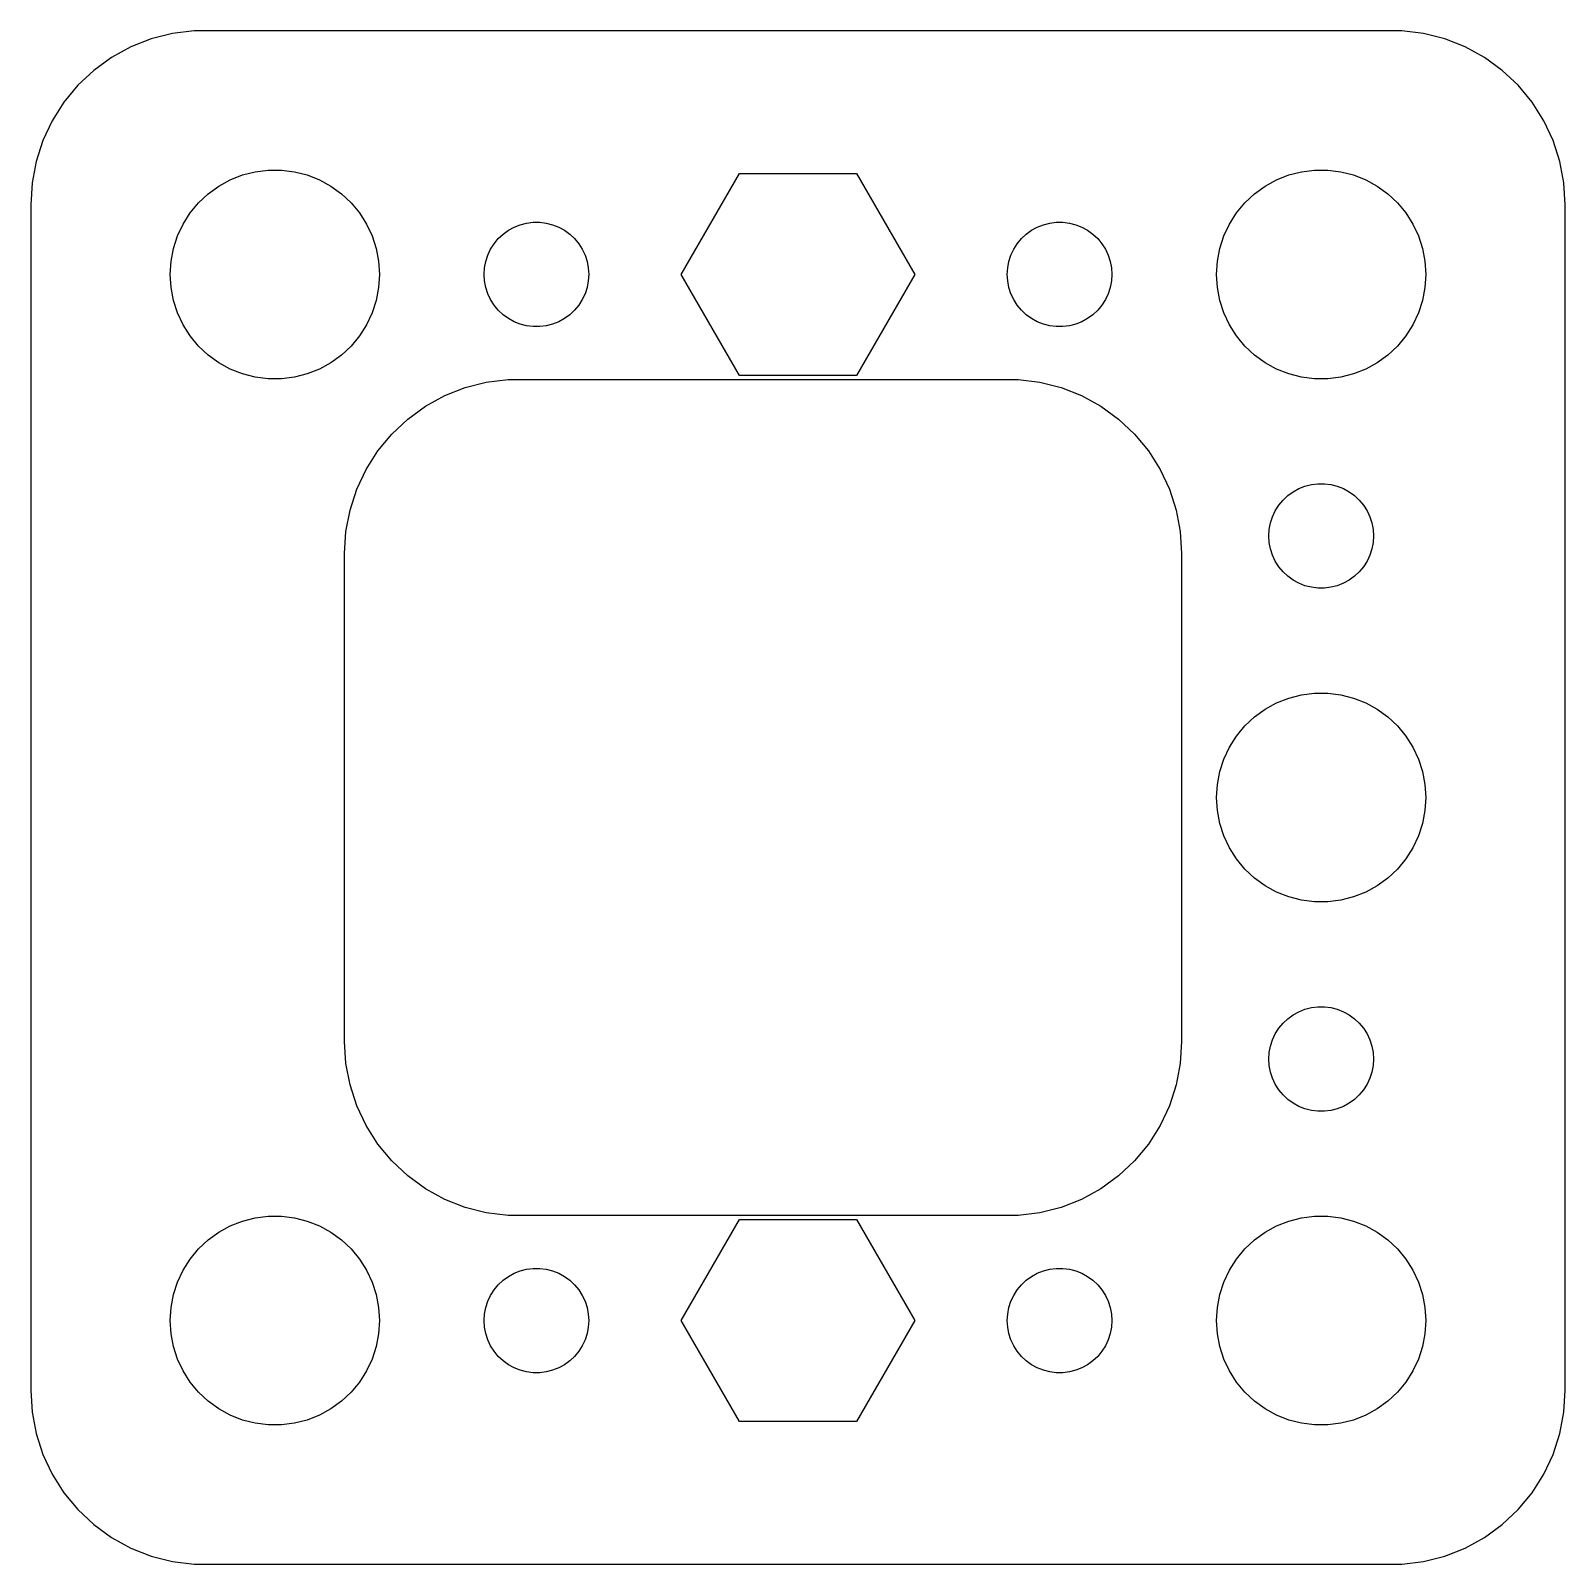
# Model space of a CAD drawing. Header units: metres. Extents: x 0.5 to 44.5, y 86 to 184.
# Drawn here: x 0.5 to 44.5, y 86.01 to 129.99 of the extents above; entities that cross this region are included whole.
import ezdxf

# ---------------------------------------------------------------- set-up
doc = ezdxf.new("R2010")
doc.units = ezdxf.units.M

msp = doc.modelspace()

# ---------------------------------------------------------------- linework, layer by layer
for p, q in [((4.56308, 129.911), (3.95491, 129.755)), ((5.18604, 129.99), (4.56308, 129.911)), ((39.8139, 129.99), (5.18604, 129.99)), ((40.4369, 129.911), (39.8139, 129.99)), ((41.0451, 129.755), (40.4369, 129.911)), ((3.37109, 129.524), (2.82086, 129.222)), ((3.95491, 129.755), (3.37109, 129.524)), ((41.6289, 129.524), (41.0451, 129.755)), ((42.1791, 129.222), (41.6289, 129.524)), ((2.82086, 129.222), (2.31287, 128.853)), ((42.6871, 128.853), (42.1791, 129.222)), ((2.31287, 128.853), (1.85515, 128.423)), ((43.1448, 128.423), (42.6871, 128.853)), ((1.85515, 128.423), (1.45491, 127.939)), ((43.5451, 127.939), (43.1448, 128.423)), ((1.45491, 127.939), (1.11845, 127.409)), ((43.8815, 127.409), (43.5451, 127.939)), ((1.11845, 127.409), (0.85111, 126.841)), ((44.1489, 126.841), (43.8815, 127.409)), ((0.85111, 126.841), (0.65707, 126.243)), ((44.3429, 126.243), (44.1489, 126.841)), ((0.65707, 126.243), (0.53941, 125.627)), ((6.22266, 125.714), (6.57294, 125.853)), ((6.57294, 125.853), (6.93785, 125.947)), ((6.93785, 125.947), (7.31161, 125.994)), ((7.31161, 125.994), (7.68837, 125.994)), ((7.68837, 125.994), (8.06213, 125.947)), ((8.06213, 125.947), (8.42705, 125.853)), ((8.42705, 125.853), (8.77733, 125.714)), ((19.1534, 123), (20.8267, 125.898)), ((20.8267, 125.898), (24.1733, 125.898)), ((24.1733, 125.898), (25.8466, 123)), ((36.2227, 125.714), (36.5729, 125.853)), ((36.5729, 125.853), (36.9379, 125.947)), ((36.9379, 125.947), (37.3116, 125.994)), ((37.3116, 125.994), (37.6884, 125.994)), ((37.6884, 125.994), (38.0621, 125.947)), ((38.0621, 125.947), (38.427, 125.853)), ((38.427, 125.853), (38.7773, 125.714)), ((44.4606, 125.627), (44.3429, 126.243)), ((0.53941, 125.627), (0.5, 125)), ((5.58772, 125.312), (5.89252, 125.533)), ((5.89252, 125.533), (6.22266, 125.714)), ((8.77733, 125.714), (9.10747, 125.533)), ((9.10747, 125.533), (9.41226, 125.312)), ((35.5877, 125.312), (35.8925, 125.533)), ((35.8925, 125.533), (36.2227, 125.714)), ((38.7773, 125.714), (39.1075, 125.533)), ((39.1075, 125.533), (39.4123, 125.312)), ((44.5, 125), (44.4606, 125.627)), ((0.5, 125), (0.5, 91)), ((5.07294, 124.763), (5.31308, 125.054)), ((5.31308, 125.054), (5.58772, 125.312)), ((9.41226, 125.312), (9.6869, 125.054)), ((9.6869, 125.054), (9.92705, 124.763)), ((35.0729, 124.763), (35.3131, 125.054)), ((35.3131, 125.054), (35.5877, 125.312)), ((39.4123, 125.312), (39.6869, 125.054)), ((39.6869, 125.054), (39.927, 124.763)), ((44.5, 91), (44.5, 125)), ((4.87108, 124.445), (5.07294, 124.763)), ((9.92705, 124.763), (10.1289, 124.445)), ((34.8711, 124.445), (35.0729, 124.763)), ((39.927, 124.763), (40.1289, 124.445)), ((4.59424, 123.746), (4.71066, 124.104)), ((4.71066, 124.104), (4.87108, 124.445)), ((10.1289, 124.445), (10.2893, 124.104)), ((10.2893, 124.104), (10.4057, 123.746)), ((13.9065, 124.027), (14.0439, 124.156)), ((14.0439, 124.156), (14.1963, 124.266)), ((14.1963, 124.266), (14.3613, 124.357)), ((14.3613, 124.357), (14.5365, 124.427)), ((14.5365, 124.427), (14.7189, 124.473)), ((14.7189, 124.473), (14.9058, 124.497)), ((14.9058, 124.497), (15.0942, 124.497)), ((15.0942, 124.497), (15.2811, 124.473)), ((15.2811, 124.473), (15.4635, 124.427)), ((15.4635, 124.427), (15.6387, 124.357)), ((15.6387, 124.357), (15.8037, 124.266)), ((15.8037, 124.266), (15.9561, 124.156)), ((15.9561, 124.156), (16.0934, 124.027)), ((28.9065, 124.027), (29.0439, 124.156)), ((29.0439, 124.156), (29.1963, 124.266)), ((29.1963, 124.266), (29.3613, 124.357)), ((29.3613, 124.357), (29.5365, 124.427)), ((29.5365, 124.427), (29.7189, 124.473)), ((29.7189, 124.473), (29.9058, 124.497)), ((29.9058, 124.497), (30.0942, 124.497)), ((30.0942, 124.497), (30.2811, 124.473)), ((30.2811, 124.473), (30.4635, 124.427)), ((30.4635, 124.427), (30.6387, 124.357)), ((30.6387, 124.357), (30.8037, 124.266)), ((30.8037, 124.266), (30.9561, 124.156)), ((30.9561, 124.156), (31.0934, 124.027)), ((34.5942, 123.746), (34.7107, 124.104)), ((34.7107, 124.104), (34.8711, 124.445)), ((40.1289, 124.445), (40.2893, 124.104)), ((40.2893, 124.104), (40.4057, 123.746)), ((4.52365, 123.376), (4.59424, 123.746)), ((10.4057, 123.746), (10.4763, 123.376)), ((13.6053, 123.552), (13.6855, 123.723)), ((13.6855, 123.723), (13.7865, 123.882)), ((13.7865, 123.882), (13.9065, 124.027)), ((16.0934, 124.027), (16.2135, 123.882)), ((16.2135, 123.882), (16.3145, 123.723)), ((16.3145, 123.723), (16.3947, 123.552)), ((28.6053, 123.552), (28.6855, 123.723)), ((28.6855, 123.723), (28.7865, 123.882)), ((28.7865, 123.882), (28.9065, 124.027)), ((31.0934, 124.027), (31.2135, 123.882)), ((31.2135, 123.882), (31.3145, 123.723)), ((31.3145, 123.723), (31.3947, 123.552)), ((34.5237, 123.376), (34.5942, 123.746)), ((40.4057, 123.746), (40.4763, 123.376)), ((4.5, 123), (4.52365, 123.376)), ((10.4763, 123.376), (10.5, 123)), ((13.5118, 123.188), (13.5471, 123.373)), ((13.5471, 123.373), (13.6053, 123.552)), ((16.3947, 123.552), (16.4529, 123.373)), ((16.4529, 123.373), (16.4882, 123.188)), ((28.5118, 123.188), (28.5471, 123.373)), ((28.5471, 123.373), (28.6053, 123.552)), ((31.3947, 123.552), (31.4529, 123.373)), ((31.4529, 123.373), (31.4882, 123.188)), ((34.5, 123), (34.5237, 123.376)), ((40.4763, 123.376), (40.5, 123)), ((4.52365, 122.624), (4.5, 123)), ((10.5, 123), (10.4763, 122.624)), ((13.5, 123), (13.5118, 123.188)), ((13.5118, 122.812), (13.5, 123)), ((13.5471, 122.627), (13.5118, 122.812)), ((16.4882, 122.812), (16.4529, 122.627)), ((16.4882, 123.188), (16.5, 123)), ((16.5, 123), (16.4882, 122.812)), ((20.8267, 120.102), (19.1534, 123)), ((25.8466, 123), (24.1733, 120.102)), ((28.5, 123), (28.5118, 123.188)), ((28.5118, 122.812), (28.5, 123)), ((28.5471, 122.627), (28.5118, 122.812)), ((31.4882, 122.812), (31.4529, 122.627)), ((31.4882, 123.188), (31.5, 123)), ((31.5, 123), (31.4882, 122.812)), ((34.5237, 122.624), (34.5, 123)), ((40.5, 123), (40.4763, 122.624)), ((4.59424, 122.254), (4.52365, 122.624)), ((10.4763, 122.624), (10.4057, 122.254)), ((13.6053, 122.448), (13.5471, 122.627)), ((13.6855, 122.277), (13.6053, 122.448)), ((16.3947, 122.448), (16.3145, 122.277)), ((16.4529, 122.627), (16.3947, 122.448)), ((28.6053, 122.448), (28.5471, 122.627)), ((28.6855, 122.277), (28.6053, 122.448)), ((31.3947, 122.448), (31.3145, 122.277)), ((31.4529, 122.627), (31.3947, 122.448)), ((34.5942, 122.254), (34.5237, 122.624)), ((40.4763, 122.624), (40.4057, 122.254)), ((4.71066, 121.896), (4.59424, 122.254)), ((4.87108, 121.555), (4.71066, 121.896)), ((10.2893, 121.896), (10.1289, 121.555)), ((10.4057, 122.254), (10.2893, 121.896)), ((13.7865, 122.118), (13.6855, 122.277)), ((13.9065, 121.973), (13.7865, 122.118)), ((14.0439, 121.844), (13.9065, 121.973)), ((16.0934, 121.973), (15.9561, 121.844)), ((16.2135, 122.118), (16.0934, 121.973)), ((16.3145, 122.277), (16.2135, 122.118)), ((28.7865, 122.118), (28.6855, 122.277)), ((28.9065, 121.973), (28.7865, 122.118)), ((29.0439, 121.844), (28.9065, 121.973)), ((31.0934, 121.973), (30.9561, 121.844)), ((31.2135, 122.118), (31.0934, 121.973)), ((31.3145, 122.277), (31.2135, 122.118)), ((34.7107, 121.896), (34.5942, 122.254)), ((34.8711, 121.555), (34.7107, 121.896)), ((40.2893, 121.896), (40.1289, 121.555)), ((40.4057, 122.254), (40.2893, 121.896)), ((5.07294, 121.237), (4.87108, 121.555)), ((10.1289, 121.555), (9.92705, 121.237)), ((14.1963, 121.734), (14.0439, 121.844)), ((14.3613, 121.643), (14.1963, 121.734)), ((14.5365, 121.573), (14.3613, 121.643)), ((14.7189, 121.527), (14.5365, 121.573)), ((14.9058, 121.503), (14.7189, 121.527)), ((15.0942, 121.503), (14.9058, 121.503)), ((15.2811, 121.527), (15.0942, 121.503)), ((15.4635, 121.573), (15.2811, 121.527)), ((15.6387, 121.643), (15.4635, 121.573)), ((15.8037, 121.734), (15.6387, 121.643)), ((15.9561, 121.844), (15.8037, 121.734)), ((29.1963, 121.734), (29.0439, 121.844)), ((29.3613, 121.643), (29.1963, 121.734)), ((29.5365, 121.573), (29.3613, 121.643)), ((29.7189, 121.527), (29.5365, 121.573)), ((29.9058, 121.503), (29.7189, 121.527)), ((30.0942, 121.503), (29.9058, 121.503)), ((30.2811, 121.527), (30.0942, 121.503)), ((30.4635, 121.573), (30.2811, 121.527)), ((30.6387, 121.643), (30.4635, 121.573)), ((30.8037, 121.734), (30.6387, 121.643)), ((30.9561, 121.844), (30.8037, 121.734)), ((35.0729, 121.237), (34.8711, 121.555)), ((40.1289, 121.555), (39.927, 121.237)), ((5.31308, 120.946), (5.07294, 121.237)), ((9.92705, 121.237), (9.6869, 120.946)), ((35.3131, 120.946), (35.0729, 121.237)), ((39.927, 121.237), (39.6869, 120.946)), ((5.58772, 120.688), (5.31308, 120.946)), ((5.89252, 120.467), (5.58772, 120.688)), ((9.41226, 120.688), (9.10747, 120.467)), ((9.6869, 120.946), (9.41226, 120.688)), ((35.5877, 120.688), (35.3131, 120.946)), ((35.8925, 120.467), (35.5877, 120.688)), ((39.4123, 120.688), (39.1075, 120.467)), ((39.6869, 120.946), (39.4123, 120.688)), ((6.22266, 120.286), (5.89252, 120.467)), ((6.57294, 120.147), (6.22266, 120.286)), ((6.93785, 120.053), (6.57294, 120.147)), ((8.42705, 120.147), (8.06213, 120.053)), ((8.77733, 120.286), (8.42705, 120.147)), ((9.10747, 120.467), (8.77733, 120.286)), ((36.2227, 120.286), (35.8925, 120.467)), ((36.5729, 120.147), (36.2227, 120.286)), ((36.9379, 120.053), (36.5729, 120.147)), ((38.427, 120.147), (38.0621, 120.053)), ((38.7773, 120.286), (38.427, 120.147)), ((39.1075, 120.467), (38.7773, 120.286)), ((7.31161, 120.006), (6.93785, 120.053)), ((7.68837, 120.006), (7.31161, 120.006)), ((8.06213, 120.053), (7.68837, 120.006)), ((12.3711, 119.524), (12.9549, 119.755)), ((12.9549, 119.755), (13.5631, 119.911)), ((13.5631, 119.911), (14.186, 119.99)), ((14.186, 119.99), (28.8139, 119.99)), ((24.1733, 120.102), (20.8267, 120.102)), ((28.8139, 119.99), (29.4369, 119.911)), ((29.4369, 119.911), (30.0451, 119.755)), ((30.0451, 119.755), (30.6289, 119.524)), ((37.3116, 120.006), (36.9379, 120.053)), ((37.6884, 120.006), (37.3116, 120.006)), ((38.0621, 120.053), (37.6884, 120.006)), ((11.8209, 119.222), (12.3711, 119.524)), ((30.6289, 119.524), (31.1791, 119.222)), ((10.8551, 118.423), (11.3129, 118.853)), ((11.3129, 118.853), (11.8209, 119.222)), ((31.1791, 119.222), (31.6871, 118.853)), ((31.6871, 118.853), (32.1448, 118.423)), ((10.4549, 117.939), (10.8551, 118.423)), ((32.1448, 118.423), (32.5451, 117.939)), ((10.1185, 117.409), (10.4549, 117.939)), ((32.5451, 117.939), (32.8815, 117.409)), ((9.8511, 116.841), (10.1185, 117.409)), ((32.8815, 117.409), (33.1489, 116.841)), ((9.65707, 116.243), (9.8511, 116.841)), ((33.1489, 116.841), (33.3429, 116.243)), ((36.4065, 116.527), (36.5439, 116.656)), ((36.5439, 116.656), (36.6963, 116.766)), ((36.6963, 116.766), (36.8613, 116.857)), ((36.8613, 116.857), (37.0365, 116.927)), ((37.0365, 116.927), (37.2189, 116.973)), ((37.2189, 116.973), (37.4058, 116.997)), ((37.4058, 116.997), (37.5942, 116.997)), ((37.5942, 116.997), (37.7811, 116.973)), ((37.7811, 116.973), (37.9635, 116.927)), ((37.9635, 116.927), (38.1387, 116.857)), ((38.1387, 116.857), (38.3037, 116.766)), ((38.3037, 116.766), (38.4561, 116.656)), ((38.4561, 116.656), (38.5934, 116.527)), ((9.53941, 115.627), (9.65707, 116.243)), ((33.3429, 116.243), (33.4606, 115.627)), ((36.1053, 116.052), (36.1855, 116.223)), ((36.1855, 116.223), (36.2865, 116.382)), ((36.2865, 116.382), (36.4065, 116.527)), ((38.5934, 116.527), (38.7135, 116.382)), ((38.7135, 116.382), (38.8145, 116.223)), ((38.8145, 116.223), (38.8947, 116.052)), ((36.0118, 115.688), (36.0471, 115.873)), ((36.0471, 115.873), (36.1053, 116.052)), ((38.8947, 116.052), (38.9529, 115.873)), ((38.9529, 115.873), (38.9882, 115.688)), ((9.5, 115), (9.53941, 115.627)), ((33.4606, 115.627), (33.5, 115)), ((36, 115.5), (36.0118, 115.688)), ((36.0118, 115.312), (36, 115.5)), ((36.0471, 115.127), (36.0118, 115.312)), ((38.9882, 115.312), (38.9529, 115.127)), ((38.9882, 115.688), (39, 115.5)), ((39, 115.5), (38.9882, 115.312)), ((9.5, 101), (9.5, 115)), ((33.5, 115), (33.5, 101)), ((36.1053, 114.948), (36.0471, 115.127)), ((36.1855, 114.777), (36.1053, 114.948)), ((38.8947, 114.948), (38.8145, 114.777)), ((38.9529, 115.127), (38.8947, 114.948)), ((36.2865, 114.618), (36.1855, 114.777)), ((36.4065, 114.473), (36.2865, 114.618)), ((36.5439, 114.344), (36.4065, 114.473)), ((38.5934, 114.473), (38.4561, 114.344)), ((38.7135, 114.618), (38.5934, 114.473)), ((38.8145, 114.777), (38.7135, 114.618)), ((36.6963, 114.234), (36.5439, 114.344)), ((36.8613, 114.143), (36.6963, 114.234)), ((37.0365, 114.073), (36.8613, 114.143)), ((37.2189, 114.027), (37.0365, 114.073)), ((37.4058, 114.003), (37.2189, 114.027)), ((37.5942, 114.003), (37.4058, 114.003)), ((37.7811, 114.027), (37.5942, 114.003)), ((37.9635, 114.073), (37.7811, 114.027)), ((38.1387, 114.143), (37.9635, 114.073)), ((38.3037, 114.234), (38.1387, 114.143)), ((38.4561, 114.344), (38.3037, 114.234)), ((36.5729, 110.853), (36.9379, 110.947)), ((36.9379, 110.947), (37.3116, 110.994)), ((37.3116, 110.994), (37.6884, 110.994)), ((37.6884, 110.994), (38.0621, 110.947)), ((38.0621, 110.947), (38.427, 110.853)), ((35.5877, 110.312), (35.8925, 110.533)), ((35.8925, 110.533), (36.2227, 110.714)), ((36.2227, 110.714), (36.5729, 110.853)), ((38.427, 110.853), (38.7773, 110.714)), ((38.7773, 110.714), (39.1075, 110.533)), ((39.1075, 110.533), (39.4123, 110.312)), ((35.0729, 109.763), (35.3131, 110.054)), ((35.3131, 110.054), (35.5877, 110.312)), ((39.4123, 110.312), (39.6869, 110.054)), ((39.6869, 110.054), (39.927, 109.763)), ((34.8711, 109.445), (35.0729, 109.763)), ((39.927, 109.763), (40.1289, 109.445)), ((34.7107, 109.104), (34.8711, 109.445)), ((40.1289, 109.445), (40.2893, 109.104)), ((34.5237, 108.376), (34.5942, 108.746)), ((34.5942, 108.746), (34.7107, 109.104)), ((40.2893, 109.104), (40.4057, 108.746)), ((40.4057, 108.746), (40.4763, 108.376)), ((34.5, 108), (34.5237, 108.376)), ((40.4763, 108.376), (40.5, 108)), ((34.5237, 107.624), (34.5, 108)), ((40.5, 108), (40.4763, 107.624)), ((34.5942, 107.254), (34.5237, 107.624)), ((40.4763, 107.624), (40.4057, 107.254)), ((34.7107, 106.896), (34.5942, 107.254)), ((40.4057, 107.254), (40.2893, 106.896)), ((34.8711, 106.555), (34.7107, 106.896)), ((35.0729, 106.237), (34.8711, 106.555)), ((40.1289, 106.555), (39.927, 106.237)), ((40.2893, 106.896), (40.1289, 106.555)), ((35.3131, 105.946), (35.0729, 106.237)), ((39.927, 106.237), (39.6869, 105.946)), ((35.5877, 105.688), (35.3131, 105.946)), ((35.8925, 105.467), (35.5877, 105.688)), ((39.4123, 105.688), (39.1075, 105.467)), ((39.6869, 105.946), (39.4123, 105.688)), ((36.2227, 105.286), (35.8925, 105.467)), ((36.5729, 105.147), (36.2227, 105.286)), ((38.7773, 105.286), (38.427, 105.147)), ((39.1075, 105.467), (38.7773, 105.286)), ((36.9379, 105.053), (36.5729, 105.147)), ((37.3116, 105.006), (36.9379, 105.053)), ((37.6884, 105.006), (37.3116, 105.006)), ((38.0621, 105.053), (37.6884, 105.006)), ((38.427, 105.147), (38.0621, 105.053)), ((36.4065, 101.527), (36.5439, 101.656)), ((36.5439, 101.656), (36.6963, 101.766)), ((36.6963, 101.766), (36.8613, 101.857)), ((36.8613, 101.857), (37.0365, 101.927)), ((37.0365, 101.927), (37.2189, 101.973)), ((37.2189, 101.973), (37.4058, 101.997)), ((37.4058, 101.997), (37.5942, 101.997)), ((37.5942, 101.997), (37.7811, 101.973)), ((37.7811, 101.973), (37.9635, 101.927)), ((37.9635, 101.927), (38.1387, 101.857)), ((38.1387, 101.857), (38.3037, 101.766)), ((38.3037, 101.766), (38.4561, 101.656)), ((38.4561, 101.656), (38.5934, 101.527)), ((36.1053, 101.052), (36.1855, 101.223)), ((36.1855, 101.223), (36.2865, 101.382)), ((36.2865, 101.382), (36.4065, 101.527)), ((38.5934, 101.527), (38.7135, 101.382)), ((38.7135, 101.382), (38.8145, 101.223)), ((38.8145, 101.223), (38.8947, 101.052)), ((9.53941, 100.373), (9.5, 101)), ((33.5, 101), (33.4606, 100.373)), ((36.0118, 100.688), (36.0471, 100.873)), ((36.0471, 100.873), (36.1053, 101.052)), ((38.8947, 101.052), (38.9529, 100.873)), ((38.9529, 100.873), (38.9882, 100.688)), ((9.65707, 99.7566), (9.53941, 100.373)), ((33.4606, 100.373), (33.3429, 99.7566)), ((36, 100.5), (36.0118, 100.688)), ((36.0118, 100.312), (36, 100.5)), ((38.9882, 100.688), (39, 100.5)), ((39, 100.5), (38.9882, 100.312)), ((36.0471, 100.127), (36.0118, 100.312)), ((36.1053, 99.9478), (36.0471, 100.127)), ((36.1855, 99.7774), (36.1053, 99.9478)), ((38.8947, 99.9478), (38.8145, 99.7774)), ((38.9529, 100.127), (38.8947, 99.9478)), ((38.9882, 100.312), (38.9529, 100.127)), ((9.8511, 99.1594), (9.65707, 99.7566)), ((33.3429, 99.7566), (33.1489, 99.1594)), ((36.2865, 99.6183), (36.1855, 99.7774)), ((36.4065, 99.4732), (36.2865, 99.6183)), ((36.5439, 99.3442), (36.4065, 99.4732)), ((38.5934, 99.4732), (38.4561, 99.3442)), ((38.7135, 99.6183), (38.5934, 99.4732)), ((38.8145, 99.7774), (38.7135, 99.6183)), ((10.1185, 98.5912), (9.8511, 99.1594)), ((33.1489, 99.1594), (32.8815, 98.5912)), ((36.6963, 99.2335), (36.5439, 99.3442)), ((36.8613, 99.1428), (36.6963, 99.2335)), ((37.0365, 99.0734), (36.8613, 99.1428)), ((37.2189, 99.0266), (37.0365, 99.0734)), ((37.4058, 99.003), (37.2189, 99.0266)), ((37.5942, 99.003), (37.4058, 99.003)), ((37.7811, 99.0266), (37.5942, 99.003)), ((37.9635, 99.0734), (37.7811, 99.0266)), ((38.1387, 99.1428), (37.9635, 99.0734)), ((38.3037, 99.2335), (38.1387, 99.1428)), ((38.4561, 99.3442), (38.3037, 99.2335)), ((10.4549, 98.0611), (10.1185, 98.5912)), ((32.8815, 98.5912), (32.5451, 98.0611)), ((10.8551, 97.5773), (10.4549, 98.0611)), ((32.5451, 98.0611), (32.1448, 97.5773)), ((11.3129, 97.1474), (10.8551, 97.5773)), ((32.1448, 97.5773), (31.6871, 97.1474)), ((11.8209, 96.7784), (11.3129, 97.1474)), ((31.6871, 97.1474), (31.1791, 96.7784)), ((12.3711, 96.4759), (11.8209, 96.7784)), ((12.9549, 96.2447), (12.3711, 96.4759)), ((30.6289, 96.4759), (30.0451, 96.2447)), ((31.1791, 96.7784), (30.6289, 96.4759)), ((6.57294, 95.8532), (6.93785, 95.9469)), ((6.93785, 95.9469), (7.31161, 95.9941)), ((7.31161, 95.9941), (7.68837, 95.9941)), ((7.68837, 95.9941), (8.06213, 95.9469)), ((8.06213, 95.9469), (8.42705, 95.8532)), ((13.5631, 96.0886), (12.9549, 96.2447)), ((14.186, 96.0099), (13.5631, 96.0886)), ((28.8139, 96.0099), (14.186, 96.0099)), ((29.4369, 96.0886), (28.8139, 96.0099)), ((30.0451, 96.2447), (29.4369, 96.0886)), ((36.5729, 95.8532), (36.9379, 95.9469)), ((36.9379, 95.9469), (37.3116, 95.9941)), ((37.3116, 95.9941), (37.6884, 95.9941)), ((37.6884, 95.9941), (38.0621, 95.9469)), ((38.0621, 95.9469), (38.427, 95.8532)), ((5.58772, 95.3116), (5.89252, 95.533)), ((5.89252, 95.533), (6.22266, 95.7145)), ((6.22266, 95.7145), (6.57294, 95.8532)), ((8.42705, 95.8532), (8.77733, 95.7145)), ((8.77733, 95.7145), (9.10747, 95.533)), ((9.10747, 95.533), (9.41226, 95.3116)), ((19.1534, 93), (20.8267, 95.8982)), ((20.8267, 95.8982), (24.1733, 95.8982)), ((24.1733, 95.8982), (25.8466, 93)), ((35.5877, 95.3116), (35.8925, 95.533)), ((35.8925, 95.533), (36.2227, 95.7145)), ((36.2227, 95.7145), (36.5729, 95.8532)), ((38.427, 95.8532), (38.7773, 95.7145)), ((38.7773, 95.7145), (39.1075, 95.533)), ((39.1075, 95.533), (39.4123, 95.3116)), ((5.07294, 94.7634), (5.31308, 95.0536)), ((5.31308, 95.0536), (5.58772, 95.3116)), ((9.41226, 95.3116), (9.6869, 95.0536)), ((9.6869, 95.0536), (9.92705, 94.7634)), ((35.0729, 94.7634), (35.3131, 95.0536)), ((35.3131, 95.0536), (35.5877, 95.3116)), ((39.4123, 95.3116), (39.6869, 95.0536)), ((39.6869, 95.0536), (39.927, 94.7634)), ((4.87108, 94.4453), (5.07294, 94.7634)), ((9.92705, 94.7634), (10.1289, 94.4453)), ((34.8711, 94.4453), (35.0729, 94.7634)), ((39.927, 94.7634), (40.1289, 94.4453)), ((4.71066, 94.1044), (4.87108, 94.4453)), ((10.1289, 94.4453), (10.2893, 94.1044)), ((14.0439, 94.1558), (14.1963, 94.2665)), ((14.1963, 94.2665), (14.3613, 94.3573)), ((14.3613, 94.3573), (14.5365, 94.4266)), ((14.5365, 94.4266), (14.7189, 94.4734)), ((14.7189, 94.4734), (14.9058, 94.4971)), ((14.9058, 94.4971), (15.0942, 94.4971)), ((15.0942, 94.4971), (15.2811, 94.4734)), ((15.2811, 94.4734), (15.4635, 94.4266)), ((15.4635, 94.4266), (15.6387, 94.3573)), ((15.6387, 94.3573), (15.8037, 94.2665)), ((15.8037, 94.2665), (15.9561, 94.1558)), ((29.0439, 94.1558), (29.1963, 94.2665)), ((29.1963, 94.2665), (29.3613, 94.3573)), ((29.3613, 94.3573), (29.5365, 94.4266)), ((29.5365, 94.4266), (29.7189, 94.4734)), ((29.7189, 94.4734), (29.9058, 94.4971)), ((29.9058, 94.4971), (30.0942, 94.4971)), ((30.0942, 94.4971), (30.2811, 94.4734)), ((30.2811, 94.4734), (30.4635, 94.4266)), ((30.4635, 94.4266), (30.6387, 94.3573)), ((30.6387, 94.3573), (30.8037, 94.2665)), ((30.8037, 94.2665), (30.9561, 94.1558)), ((34.7107, 94.1044), (34.8711, 94.4453)), ((40.1289, 94.4453), (40.2893, 94.1044)), ((4.52365, 93.376), (4.59424, 93.7461)), ((4.59424, 93.7461), (4.71066, 94.1044)), ((10.2893, 94.1044), (10.4057, 93.7461)), ((10.4057, 93.7461), (10.4763, 93.376)), ((13.6053, 93.5522), (13.6855, 93.7226)), ((13.6855, 93.7226), (13.7865, 93.8817)), ((13.7865, 93.8817), (13.9065, 94.0268)), ((13.9065, 94.0268), (14.0439, 94.1558)), ((15.9561, 94.1558), (16.0934, 94.0268)), ((16.0934, 94.0268), (16.2135, 93.8817)), ((16.2135, 93.8817), (16.3145, 93.7226)), ((16.3145, 93.7226), (16.3947, 93.5522)), ((28.6053, 93.5522), (28.6855, 93.7226)), ((28.6855, 93.7226), (28.7865, 93.8817)), ((28.7865, 93.8817), (28.9065, 94.0268)), ((28.9065, 94.0268), (29.0439, 94.1558)), ((30.9561, 94.1558), (31.0934, 94.0268)), ((31.0934, 94.0268), (31.2135, 93.8817)), ((31.2135, 93.8817), (31.3145, 93.7226)), ((31.3145, 93.7226), (31.3947, 93.5522)), ((34.5237, 93.376), (34.5942, 93.7461)), ((34.5942, 93.7461), (34.7107, 94.1044)), ((40.2893, 94.1044), (40.4057, 93.7461)), ((40.4057, 93.7461), (40.4763, 93.376)), ((4.5, 93), (4.52365, 93.376)), ((10.4763, 93.376), (10.5, 93)), ((13.5118, 93.188), (13.5471, 93.373)), ((13.5471, 93.373), (13.6053, 93.5522)), ((16.3947, 93.5522), (16.4529, 93.373)), ((16.4529, 93.373), (16.4882, 93.188)), ((28.5118, 93.188), (28.5471, 93.373)), ((28.5471, 93.373), (28.6053, 93.5522)), ((31.3947, 93.5522), (31.4529, 93.373)), ((31.4529, 93.373), (31.4882, 93.188)), ((34.5, 93), (34.5237, 93.376)), ((40.4763, 93.376), (40.5, 93)), ((4.52365, 92.624), (4.5, 93)), ((10.5, 93), (10.4763, 92.624)), ((13.5, 93), (13.5118, 93.188)), ((13.5118, 92.812), (13.5, 93)), ((16.4882, 93.188), (16.5, 93)), ((16.5, 93), (16.4882, 92.812)), ((20.8267, 90.1018), (19.1534, 93)), ((25.8466, 93), (24.1733, 90.1018)), ((28.5, 93), (28.5118, 93.188)), ((28.5118, 92.812), (28.5, 93)), ((31.4882, 93.188), (31.5, 93)), ((31.5, 93), (31.4882, 92.812)), ((34.5237, 92.624), (34.5, 93)), ((40.5, 93), (40.4763, 92.624)), ((4.59424, 92.2539), (4.52365, 92.624)), ((10.4763, 92.624), (10.4057, 92.2539)), ((13.5471, 92.627), (13.5118, 92.812)), ((13.6053, 92.4478), (13.5471, 92.627)), ((13.6855, 92.2774), (13.6053, 92.4478)), ((16.3947, 92.4478), (16.3145, 92.2774)), ((16.4529, 92.627), (16.3947, 92.4478)), ((16.4882, 92.812), (16.4529, 92.627)), ((28.5471, 92.627), (28.5118, 92.812)), ((28.6053, 92.4478), (28.5471, 92.627)), ((28.6855, 92.2774), (28.6053, 92.4478)), ((31.3947, 92.4478), (31.3145, 92.2774)), ((31.4529, 92.627), (31.3947, 92.4478)), ((31.4882, 92.812), (31.4529, 92.627)), ((34.5942, 92.2539), (34.5237, 92.624)), ((40.4763, 92.624), (40.4057, 92.2539)), ((4.71066, 91.8956), (4.59424, 92.2539)), ((10.4057, 92.2539), (10.2893, 91.8956)), ((13.7865, 92.1183), (13.6855, 92.2774)), ((13.9065, 91.9732), (13.7865, 92.1183)), ((14.0439, 91.8442), (13.9065, 91.9732)), ((16.0934, 91.9732), (15.9561, 91.8442)), ((16.2135, 92.1183), (16.0934, 91.9732)), ((16.3145, 92.2774), (16.2135, 92.1183)), ((28.7865, 92.1183), (28.6855, 92.2774)), ((28.9065, 91.9732), (28.7865, 92.1183)), ((29.0439, 91.8442), (28.9065, 91.9732)), ((31.0934, 91.9732), (30.9561, 91.8442)), ((31.2135, 92.1183), (31.0934, 91.9732)), ((31.3145, 92.2774), (31.2135, 92.1183)), ((34.7107, 91.8956), (34.5942, 92.2539)), ((40.4057, 92.2539), (40.2893, 91.8956)), ((4.87108, 91.5547), (4.71066, 91.8956)), ((5.07294, 91.2366), (4.87108, 91.5547)), ((10.1289, 91.5547), (9.92705, 91.2366)), ((10.2893, 91.8956), (10.1289, 91.5547)), ((14.1963, 91.7335), (14.0439, 91.8442)), ((14.3613, 91.6428), (14.1963, 91.7335)), ((14.5365, 91.5734), (14.3613, 91.6428)), ((14.7189, 91.5266), (14.5365, 91.5734)), ((14.9058, 91.503), (14.7189, 91.5266)), ((15.2811, 91.5266), (15.0942, 91.503)), ((15.4635, 91.5734), (15.2811, 91.5266)), ((15.6387, 91.6428), (15.4635, 91.5734)), ((15.8037, 91.7335), (15.6387, 91.6428)), ((15.9561, 91.8442), (15.8037, 91.7335)), ((29.1963, 91.7335), (29.0439, 91.8442)), ((29.3613, 91.6428), (29.1963, 91.7335)), ((29.5365, 91.5734), (29.3613, 91.6428)), ((29.7189, 91.5266), (29.5365, 91.5734)), ((29.9058, 91.503), (29.7189, 91.5266)), ((30.2811, 91.5266), (30.0942, 91.503)), ((30.4635, 91.5734), (30.2811, 91.5266)), ((30.6387, 91.6428), (30.4635, 91.5734)), ((30.8037, 91.7335), (30.6387, 91.6428)), ((30.9561, 91.8442), (30.8037, 91.7335)), ((34.8711, 91.5547), (34.7107, 91.8956)), ((35.0729, 91.2366), (34.8711, 91.5547)), ((40.1289, 91.5547), (39.927, 91.2366)), ((40.2893, 91.8956), (40.1289, 91.5547)), ((5.31308, 90.9464), (5.07294, 91.2366)), ((9.92705, 91.2366), (9.6869, 90.9464)), ((15.0942, 91.503), (14.9058, 91.503)), ((30.0942, 91.503), (29.9058, 91.503)), ((35.3131, 90.9464), (35.0729, 91.2366)), ((39.927, 91.2366), (39.6869, 90.9464)), ((0.5, 91), (0.53941, 90.3733)), ((5.58772, 90.6885), (5.31308, 90.9464)), ((5.89252, 90.467), (5.58772, 90.6885)), ((9.41226, 90.6885), (9.10747, 90.467)), ((9.6869, 90.9464), (9.41226, 90.6885)), ((35.5877, 90.6885), (35.3131, 90.9464)), ((35.8925, 90.467), (35.5877, 90.6885)), ((39.4123, 90.6885), (39.1075, 90.467)), ((39.6869, 90.9464), (39.4123, 90.6885)), ((44.4606, 90.3733), (44.5, 91)), ((0.53941, 90.3733), (0.65707, 89.7566)), ((6.22266, 90.2855), (5.89252, 90.467)), ((6.57294, 90.1468), (6.22266, 90.2855)), ((8.77733, 90.2855), (8.42705, 90.1468)), ((9.10747, 90.467), (8.77733, 90.2855)), ((36.2227, 90.2855), (35.8925, 90.467)), ((36.5729, 90.1468), (36.2227, 90.2855)), ((38.7773, 90.2855), (38.427, 90.1468)), ((39.1075, 90.467), (38.7773, 90.2855)), ((44.3429, 89.7566), (44.4606, 90.3733)), ((6.93785, 90.0531), (6.57294, 90.1468)), ((7.31161, 90.0059), (6.93785, 90.0531)), ((7.68837, 90.0059), (7.31161, 90.0059)), ((8.06213, 90.0531), (7.68837, 90.0059)), ((8.42705, 90.1468), (8.06213, 90.0531)), ((24.1733, 90.1018), (20.8267, 90.1018)), ((36.9379, 90.0531), (36.5729, 90.1468)), ((37.3116, 90.0059), (36.9379, 90.0531)), ((37.6884, 90.0059), (37.3116, 90.0059)), ((38.0621, 90.0531), (37.6884, 90.0059)), ((38.427, 90.1468), (38.0621, 90.0531)), ((0.65707, 89.7566), (0.85111, 89.1594)), ((44.1489, 89.1594), (44.3429, 89.7566)), ((0.85111, 89.1594), (1.11845, 88.5912)), ((43.8815, 88.5912), (44.1489, 89.1594)), ((1.11845, 88.5912), (1.45491, 88.0611)), ((43.5451, 88.0611), (43.8815, 88.5912)), ((1.45491, 88.0611), (1.85515, 87.5773)), ((43.1448, 87.5773), (43.5451, 88.0611)), ((1.85515, 87.5773), (2.31287, 87.1474)), ((42.6871, 87.1474), (43.1448, 87.5773)), ((2.31287, 87.1474), (2.82086, 86.7784)), ((42.1791, 86.7784), (42.6871, 87.1474)), ((2.82086, 86.7784), (3.37109, 86.4759)), ((41.6289, 86.4759), (42.1791, 86.7784)), ((3.37109, 86.4759), (3.95491, 86.2447)), ((3.95491, 86.2447), (4.56308, 86.0886)), ((40.4369, 86.0886), (41.0451, 86.2447)), ((41.0451, 86.2447), (41.6289, 86.4759)), ((4.56308, 86.0886), (5.18604, 86.0099)), ((5.18604, 86.0099), (39.8139, 86.0099)), ((39.8139, 86.0099), (40.4369, 86.0886))]:
    msp.add_line(p, q)

doc.saveas('drawing.dxf')
